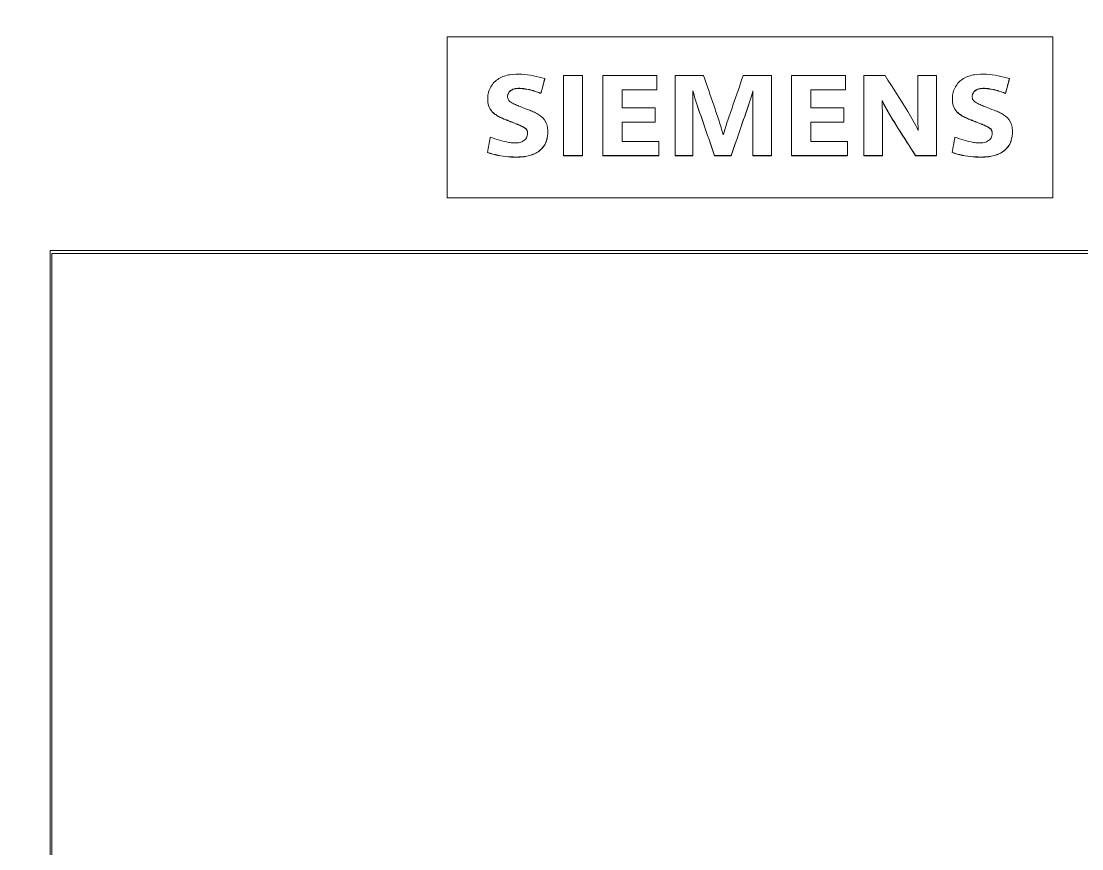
# Model space of a CAD drawing. Header units: millimetres. Extents: x 1359 to 3577, y 1333 to 3557.
# Drawn here: x 2561.29 to 2591.6, y 3293.38 to 3317.03 of the extents above; entities that cross this region are included whole.
import ezdxf

# ---------------------------------------------------------------- set-up
doc = ezdxf.new("R2010")
doc.units = ezdxf.units.MM
doc.set_wipeout_variables(frame=1)
doc.layers.add('! NO PLOT !', color=7, linetype='Continuous', true_color=0xff75dd, plot=False)
doc.layers.add('000-PI-Oprema', color=30, linetype='Continuous', lineweight=5)
doc.layers.add('002-PI-Kabelska kanalica', color=150, linetype='Continuous')

# ---------------------------------------------------------------- blocks, each defined once
blk = doc.blocks.new('montazna 2000x1000')
at = {"layer": '! NO PLOT !', "color": 0, "linetype": 'ByBlock', "lineweight": 0}
blk.add_line((50.3, 1848.1), (50.3, 1864.9), dxfattribs=at)
blk.add_arc((50.3, 1856.5), 8, 211.6682, 148.3318, dxfattribs=at)
blk = doc.blocks.new('6ES7515-2AN03-0AB0')
blk.add_wipeout([(49766.655, 38535.913), (49836.455, 38535.913), (49836.456, 38388.913), (49766.656, 38388.913)])
at = {"layer": '000-PI-Oprema', "color": 0, "linetype": 'ByBlock', "lineweight": 0}
for p, q in [((49783.555, 38522.413), (49783.555, 38517.813)), ((49800.855, 38522.413), (49783.555, 38522.413)), ((49783.555, 38522.413), (49783.555, 38517.813)), ((49800.855, 38522.413), (49783.555, 38522.413)), ((49800.855, 38522.413), (49800.855, 38517.813)), ((49800.855, 38522.413), (49800.855, 38517.813)), ((49786.341, 38521.216), (49786.341, 38521.221)), ((49786.341, 38521.216), (49786.341, 38521.221)), ((49787.42, 38521.305), (49786.871, 38521.305)), ((49786.871, 38521.305), (49786.871, 38519.02)), ((49787.42, 38521.305), (49786.871, 38521.305)), ((49786.871, 38521.305), (49786.871, 38519.02)), ((49787.42, 38519.02), (49787.42, 38521.305)), ((49787.42, 38519.02), (49787.42, 38521.305)), ((49787.998, 38521.305), (49787.998, 38519.02)), ((49789.543, 38521.305), (49787.998, 38521.305)), ((49787.998, 38521.305), (49787.998, 38519.02)), ((49789.543, 38521.305), (49787.998, 38521.305)), ((49789.543, 38520.902), (49789.543, 38521.305)), ((49789.543, 38520.902), (49789.543, 38521.305)), ((49790.064, 38521.305), (49790.064, 38519.02)), ((49790.879, 38521.305), (49790.064, 38521.305)), ((49790.064, 38521.305), (49790.064, 38519.02)), ((49790.879, 38521.305), (49790.064, 38521.305)), ((49792.817, 38521.305), (49792.011, 38521.305)), ((49792.817, 38521.305), (49792.011, 38521.305)), ((49792.817, 38519.02), (49792.817, 38521.305)), ((49792.817, 38519.02), (49792.817, 38521.305)), ((49794.939, 38521.305), (49793.395, 38521.305)), ((49793.395, 38521.305), (49793.395, 38519.02)), ((49794.939, 38521.305), (49793.395, 38521.305)), ((49793.395, 38521.305), (49793.395, 38519.02)), ((49794.939, 38520.902), (49794.939, 38521.305)), ((49794.939, 38520.902), (49794.939, 38521.305)), ((49795.461, 38521.305), (49795.461, 38519.02)), ((49796.067, 38521.305), (49795.461, 38521.305)), ((49795.461, 38521.305), (49795.461, 38519.02)), ((49796.067, 38521.305), (49795.461, 38521.305)), ((49797.533, 38521.305), (49797.004, 38521.305)), ((49797.533, 38521.305), (49797.004, 38521.305)), ((49797.533, 38519.02), (49797.533, 38521.305)), ((49797.533, 38519.02), (49797.533, 38521.305)), ((49799.62, 38521.216), (49799.62, 38521.221)), ((49799.62, 38521.216), (49799.62, 38521.221)), ((49785.361, 38520.872), (49785.361, 38520.878)), ((49785.361, 38520.872), (49785.361, 38520.878)), ((49785.977, 38520.879), (49785.977, 38520.884)), ((49785.977, 38520.879), (49785.977, 38520.884)), ((49786.23, 38520.797), (49786.23, 38520.802)), ((49786.23, 38520.797), (49786.23, 38520.802)), ((49788.548, 38520.382), (49788.548, 38520.902)), ((49788.548, 38520.902), (49789.543, 38520.902)), ((49788.548, 38520.382), (49788.548, 38520.902)), ((49788.548, 38520.902), (49789.543, 38520.902)), ((49788.548, 38520.897), (49789.543, 38520.897)), ((49788.548, 38520.897), (49789.543, 38520.897)), ((49789.543, 38520.897), (49789.543, 38520.902)), ((49789.543, 38520.897), (49789.543, 38520.902)), ((49790.572, 38519.02), (49790.572, 38520.87)), ((49790.572, 38519.02), (49790.572, 38520.87)), ((49792.288, 38520.87), (49792.288, 38519.02)), ((49792.288, 38520.87), (49792.288, 38519.02)), ((49793.945, 38520.382), (49793.945, 38520.902)), ((49793.945, 38520.902), (49794.939, 38520.902)), ((49793.945, 38520.382), (49793.945, 38520.902)), ((49793.945, 38520.902), (49794.939, 38520.902)), ((49793.945, 38520.897), (49794.939, 38520.897)), ((49793.945, 38520.897), (49794.939, 38520.897)), ((49794.939, 38520.897), (49794.939, 38520.902)), ((49794.939, 38520.897), (49794.939, 38520.902)), ((49798.64, 38520.872), (49798.64, 38520.878)), ((49798.64, 38520.872), (49798.64, 38520.878)), ((49799.256, 38520.879), (49799.256, 38520.884)), ((49799.256, 38520.879), (49799.256, 38520.884)), ((49799.509, 38520.797), (49799.509, 38520.802)), ((49799.509, 38520.797), (49799.509, 38520.802)), ((49784.709, 38520.634), (49784.709, 38520.628)), ((49784.709, 38520.634), (49784.709, 38520.628)), ((49797.988, 38520.634), (49797.988, 38520.628)), ((49797.988, 38520.634), (49797.988, 38520.628)), ((49789.493, 38520.382), (49788.548, 38520.382)), ((49789.493, 38520.382), (49788.548, 38520.382)), ((49789.493, 38519.978), (49789.493, 38520.382)), ((49789.493, 38519.978), (49789.493, 38520.382)), ((49794.89, 38520.382), (49793.945, 38520.382)), ((49794.89, 38520.382), (49793.945, 38520.382)), ((49794.89, 38519.978), (49794.89, 38520.382)), ((49794.89, 38519.978), (49794.89, 38520.382)), ((49785.048, 38520.119), (49785.048, 38520.125)), ((49785.048, 38520.119), (49785.048, 38520.125)), ((49788.548, 38519.424), (49788.548, 38519.978)), ((49788.548, 38519.978), (49789.493, 38519.978)), ((49788.548, 38519.424), (49788.548, 38519.978)), ((49788.548, 38519.978), (49789.493, 38519.978)), ((49788.548, 38519.973), (49789.493, 38519.973)), ((49788.548, 38519.973), (49789.493, 38519.973)), ((49789.493, 38519.973), (49789.493, 38519.978)), ((49789.493, 38519.973), (49789.493, 38519.978)), ((49793.945, 38519.424), (49793.945, 38519.978)), ((49793.945, 38519.978), (49794.89, 38519.978)), ((49793.945, 38519.424), (49793.945, 38519.978)), ((49793.945, 38519.978), (49794.89, 38519.978)), ((49793.945, 38519.973), (49794.89, 38519.973)), ((49793.945, 38519.973), (49794.89, 38519.973)), ((49794.89, 38519.973), (49794.89, 38519.978)), ((49794.89, 38519.973), (49794.89, 38519.978)), ((49795.99, 38520.042), (49795.99, 38520.047)), ((49795.99, 38520.042), (49795.99, 38520.047)), ((49798.327, 38520.119), (49798.327, 38520.125)), ((49798.327, 38520.119), (49798.327, 38520.125)), ((49786.426, 38519.69), (49786.426, 38519.695)), ((49786.426, 38519.69), (49786.426, 38519.695)), ((49799.705, 38519.69), (49799.705, 38519.695)), ((49799.705, 38519.69), (49799.705, 38519.695)), ((49789.595, 38519.424), (49788.548, 38519.424)), ((49789.595, 38519.424), (49788.548, 38519.424)), ((49789.595, 38519.02), (49789.595, 38519.424)), ((49789.595, 38519.02), (49789.595, 38519.424)), ((49794.992, 38519.424), (49793.945, 38519.424)), ((49794.992, 38519.424), (49793.945, 38519.424)), ((49794.992, 38519.02), (49794.992, 38519.424)), ((49794.992, 38519.02), (49794.992, 38519.424)), ((49784.705, 38519.104), (49784.705, 38519.109)), ((49784.705, 38519.104), (49784.705, 38519.109)), ((49786.871, 38519.015), (49786.871, 38519.02)), ((49786.871, 38519.02), (49787.42, 38519.02)), ((49786.871, 38519.015), (49786.871, 38519.02)), ((49786.871, 38519.02), (49787.42, 38519.02)), ((49786.871, 38519.015), (49787.42, 38519.015)), ((49786.871, 38519.015), (49787.42, 38519.015)), ((49787.42, 38519.015), (49787.42, 38519.02)), ((49787.42, 38519.015), (49787.42, 38519.02)), ((49787.998, 38519.015), (49787.998, 38519.02)), ((49787.998, 38519.02), (49789.595, 38519.02)), ((49787.998, 38519.015), (49787.998, 38519.02)), ((49787.998, 38519.02), (49789.595, 38519.02)), ((49787.998, 38519.015), (49789.595, 38519.015)), ((49787.998, 38519.015), (49789.595, 38519.015)), ((49789.595, 38519.015), (49789.595, 38519.02)), ((49789.595, 38519.015), (49789.595, 38519.02)), ((49790.064, 38519.015), (49790.064, 38519.02)), ((49790.064, 38519.02), (49790.572, 38519.02)), ((49790.064, 38519.015), (49790.064, 38519.02)), ((49790.064, 38519.02), (49790.572, 38519.02)), ((49790.064, 38519.015), (49790.572, 38519.015)), ((49790.064, 38519.015), (49790.572, 38519.015)), ((49790.572, 38519.015), (49790.572, 38519.02)), ((49790.572, 38519.015), (49790.572, 38519.02)), ((49791.193, 38519.02), (49791.665, 38519.02)), ((49791.193, 38519.015), (49791.193, 38519.02)), ((49791.193, 38519.02), (49791.665, 38519.02)), ((49791.193, 38519.015), (49791.193, 38519.02)), ((49791.193, 38519.015), (49791.665, 38519.015)), ((49791.193, 38519.015), (49791.665, 38519.015)), ((49791.665, 38519.015), (49791.665, 38519.02)), ((49791.665, 38519.015), (49791.665, 38519.02)), ((49792.288, 38519.015), (49792.288, 38519.02)), ((49792.288, 38519.02), (49792.817, 38519.02)), ((49792.288, 38519.015), (49792.288, 38519.02)), ((49792.288, 38519.02), (49792.817, 38519.02)), ((49792.288, 38519.015), (49792.817, 38519.015)), ((49792.288, 38519.015), (49792.817, 38519.015)), ((49792.817, 38519.015), (49792.817, 38519.02)), ((49792.817, 38519.015), (49792.817, 38519.02)), ((49793.395, 38519.015), (49793.395, 38519.02)), ((49793.395, 38519.02), (49794.992, 38519.02)), ((49793.395, 38519.015), (49793.395, 38519.02)), ((49793.395, 38519.02), (49794.992, 38519.02)), ((49793.395, 38519.015), (49794.992, 38519.015)), ((49793.395, 38519.015), (49794.992, 38519.015)), ((49794.992, 38519.015), (49794.992, 38519.02)), ((49794.992, 38519.015), (49794.992, 38519.02)), ((49795.461, 38519.015), (49795.461, 38519.02)), ((49795.461, 38519.02), (49795.99, 38519.02)), ((49795.461, 38519.015), (49795.461, 38519.02)), ((49795.461, 38519.02), (49795.99, 38519.02)), ((49795.461, 38519.015), (49795.99, 38519.015)), ((49795.461, 38519.015), (49795.99, 38519.015)), ((49795.99, 38519.015), (49795.99, 38519.02)), ((49795.99, 38519.015), (49795.99, 38519.02)), ((49796.937, 38519.015), (49796.937, 38519.02)), ((49796.937, 38519.02), (49797.533, 38519.02)), ((49796.937, 38519.015), (49796.937, 38519.02)), ((49796.937, 38519.02), (49797.533, 38519.02)), ((49796.937, 38519.015), (49797.533, 38519.015)), ((49796.937, 38519.015), (49797.533, 38519.015)), ((49797.533, 38519.015), (49797.533, 38519.02)), ((49797.533, 38519.015), (49797.533, 38519.02)), ((49797.984, 38519.104), (49797.984, 38519.109)), ((49797.984, 38519.104), (49797.984, 38519.109)), ((49800.855, 38517.813), (49783.555, 38517.813)), ((49800.855, 38517.813), (49783.555, 38517.813)), ((49772.205, 38464.632), (49772.205, 38516.308)), ((49812.205, 38516.308), (49772.205, 38516.308)), ((49772.205, 38464.632), (49772.205, 38516.308)), ((49812.205, 38516.308), (49772.205, 38516.308)), ((49772.256, 38464.696), (49772.256, 38516.22)), ((49812.156, 38516.22), (49772.256, 38516.22)), ((49772.256, 38464.696), (49772.256, 38516.22)), ((49812.156, 38516.22), (49772.256, 38516.22))]:
    blk.add_line(p, q, dxfattribs=at)
for points, knots in [([(49786.341, 38521.221), (49786.125, 38521.285), (49785.906, 38521.33), (49785.57, 38521.349), (49785.456, 38521.348), (49785.234, 38521.313), (49785.126, 38521.28), (49784.981, 38521.192), (49784.937, 38521.157), (49784.859, 38521.076), (49784.825, 38521.03), (49784.77, 38520.932), (49784.748, 38520.88), (49784.719, 38520.772), (49784.711, 38520.716), (49784.707, 38520.604), (49784.711, 38520.547), (49784.736, 38520.438), (49784.758, 38520.385), (49784.819, 38520.291), (49784.86, 38520.25), (49784.948, 38520.181), (49784.997, 38520.151), (49785.048, 38520.125)], [0, 0, 0, 0, 0.25, 0.25, 0.375, 0.375, 0.5, 0.5, 0.5625, 0.5625, 0.625, 0.625, 0.6875, 0.6875, 0.75, 0.75, 0.8125, 0.8125, 0.875, 0.875, 0.9375, 0.9375, 1, 1, 1, 1]), ([(49786.341, 38521.221), (49786.125, 38521.285), (49785.906, 38521.33), (49785.57, 38521.349), (49785.456, 38521.348), (49785.234, 38521.313), (49785.126, 38521.28), (49784.981, 38521.192), (49784.937, 38521.157), (49784.859, 38521.076), (49784.825, 38521.03), (49784.77, 38520.932), (49784.748, 38520.88), (49784.719, 38520.772), (49784.711, 38520.716), (49784.707, 38520.604), (49784.711, 38520.547), (49784.736, 38520.438), (49784.758, 38520.385), (49784.819, 38520.291), (49784.86, 38520.25), (49784.948, 38520.181), (49784.997, 38520.151), (49785.048, 38520.125)], [0, 0, 0, 0, 0.25, 0.25, 0.375, 0.375, 0.5, 0.5, 0.5625, 0.5625, 0.625, 0.625, 0.6875, 0.6875, 0.75, 0.75, 0.8125, 0.8125, 0.875, 0.875, 0.9375, 0.9375, 1, 1, 1, 1]), ([(49799.62, 38521.221), (49799.404, 38521.285), (49799.185, 38521.33), (49798.849, 38521.349), (49798.735, 38521.348), (49798.513, 38521.313), (49798.405, 38521.28), (49798.26, 38521.192), (49798.215, 38521.157), (49798.138, 38521.076), (49798.104, 38521.03), (49798.049, 38520.932), (49798.027, 38520.88), (49797.998, 38520.772), (49797.99, 38520.716), (49797.986, 38520.604), (49797.99, 38520.547), (49798.015, 38520.438), (49798.036, 38520.385), (49798.098, 38520.291), (49798.139, 38520.25), (49798.227, 38520.181), (49798.276, 38520.151), (49798.327, 38520.125)], [0, 0, 0, 0, 0.25, 0.25, 0.375, 0.375, 0.5, 0.5, 0.5625, 0.5625, 0.625, 0.625, 0.6875, 0.6875, 0.75, 0.75, 0.8125, 0.8125, 0.875, 0.875, 0.9375, 0.9375, 1, 1, 1, 1]), ([(49799.62, 38521.221), (49799.404, 38521.285), (49799.185, 38521.33), (49798.849, 38521.349), (49798.735, 38521.348), (49798.513, 38521.313), (49798.405, 38521.28), (49798.26, 38521.192), (49798.215, 38521.157), (49798.138, 38521.076), (49798.104, 38521.03), (49798.049, 38520.932), (49798.027, 38520.88), (49797.998, 38520.772), (49797.99, 38520.716), (49797.986, 38520.604), (49797.99, 38520.547), (49798.015, 38520.438), (49798.036, 38520.385), (49798.098, 38520.291), (49798.139, 38520.25), (49798.227, 38520.181), (49798.276, 38520.151), (49798.327, 38520.125)], [0, 0, 0, 0, 0.25, 0.25, 0.375, 0.375, 0.5, 0.5, 0.5625, 0.5625, 0.625, 0.625, 0.6875, 0.6875, 0.75, 0.75, 0.8125, 0.8125, 0.875, 0.875, 0.9375, 0.9375, 1, 1, 1, 1]), ([(49786.23, 38520.802), (49786.244, 38520.855), (49786.258, 38520.907), (49786.285, 38521.012), (49786.299, 38521.064), (49786.322, 38521.152), (49786.331, 38521.186), (49786.341, 38521.221)], [0, 0, 0, 0, 0.375, 0.375, 0.75, 0.75, 1, 1, 1, 1]), ([(49786.23, 38520.802), (49786.244, 38520.855), (49786.258, 38520.907), (49786.285, 38521.012), (49786.299, 38521.064), (49786.322, 38521.152), (49786.331, 38521.186), (49786.341, 38521.221)], [0, 0, 0, 0, 0.375, 0.375, 0.75, 0.75, 1, 1, 1, 1]), ([(49791.441, 38519.609), (49791.401, 38519.752), (49791.358, 38519.895), (49791.265, 38520.178), (49791.217, 38520.319), (49791.073, 38520.742), (49790.975, 38521.024), (49790.879, 38521.305)], [0, 0, 0, 0, 0.25, 0.25, 0.5, 0.5, 1, 1, 1, 1]), ([(49791.441, 38519.609), (49791.401, 38519.752), (49791.358, 38519.895), (49791.265, 38520.178), (49791.217, 38520.319), (49791.073, 38520.742), (49790.975, 38521.024), (49790.879, 38521.305)], [0, 0, 0, 0, 0.25, 0.25, 0.5, 0.5, 1, 1, 1, 1]), ([(49792.011, 38521.305), (49791.914, 38521.023), (49791.816, 38520.742), (49791.67, 38520.319), (49791.62, 38520.178), (49791.525, 38519.895), (49791.482, 38519.752), (49791.441, 38519.609)], [0, 0, 0, 0, 0.5, 0.5, 0.75, 0.75, 1, 1, 1, 1]), ([(49792.011, 38521.305), (49791.914, 38521.023), (49791.816, 38520.742), (49791.67, 38520.319), (49791.62, 38520.178), (49791.525, 38519.895), (49791.482, 38519.752), (49791.441, 38519.609)], [0, 0, 0, 0, 0.5, 0.5, 0.75, 0.75, 1, 1, 1, 1]), ([(49797.004, 38521.305), (49797.004, 38521.044), (49797.004, 38520.783), (49797.004, 38520.392), (49797.004, 38520.261), (49797.005, 38520), (49797.005, 38519.87), (49797.013, 38519.74)], [0, 0, 0, 0, 0.5, 0.5, 0.75, 0.75, 1, 1, 1, 1]), ([(49797.004, 38521.305), (49797.004, 38521.044), (49797.004, 38520.783), (49797.004, 38520.392), (49797.004, 38520.261), (49797.005, 38520), (49797.005, 38519.87), (49797.013, 38519.74)], [0, 0, 0, 0, 0.5, 0.5, 0.75, 0.75, 1, 1, 1, 1]), ([(49799.509, 38520.802), (49799.523, 38520.855), (49799.537, 38520.907), (49799.564, 38521.012), (49799.578, 38521.064), (49799.601, 38521.152), (49799.61, 38521.186), (49799.62, 38521.221)], [0, 0, 0, 0, 0.375, 0.375, 0.75, 0.75, 1, 1, 1, 1]), ([(49799.509, 38520.802), (49799.523, 38520.855), (49799.537, 38520.907), (49799.564, 38521.012), (49799.578, 38521.064), (49799.601, 38521.152), (49799.61, 38521.186), (49799.62, 38521.221)], [0, 0, 0, 0, 0.375, 0.375, 0.75, 0.75, 1, 1, 1, 1]), ([(49785.37, 38520.544), (49785.342, 38520.562), (49785.317, 38520.584), (49785.283, 38520.641), (49785.276, 38520.674), (49785.277, 38520.74), (49785.285, 38520.773), (49785.314, 38520.831), (49785.336, 38520.857), (49785.361, 38520.878)], [0, 0, 0, 0, 0.25, 0.25, 0.5, 0.5, 0.75, 0.75, 1, 1, 1, 1]), ([(49785.37, 38520.544), (49785.342, 38520.562), (49785.317, 38520.584), (49785.283, 38520.641), (49785.276, 38520.674), (49785.277, 38520.74), (49785.285, 38520.773), (49785.314, 38520.831), (49785.336, 38520.857), (49785.361, 38520.878)], [0, 0, 0, 0, 0.25, 0.25, 0.5, 0.5, 0.75, 0.75, 1, 1, 1, 1]), ([(49785.277, 38520.698), (49785.277, 38520.699), (49785.277, 38520.7), (49785.277, 38520.718), (49785.279, 38520.734), (49785.285, 38520.758), (49785.287, 38520.766), (49785.292, 38520.782), (49785.296, 38520.789), (49785.303, 38520.804), (49785.307, 38520.811), (49785.316, 38520.825), (49785.321, 38520.831), (49785.337, 38520.85), (49785.349, 38520.862), (49785.361, 38520.872)], [0, 0, 0, 0, 0.018435, 0.018435, 0.263826, 0.263826, 0.386522, 0.386522, 0.509218, 0.509218, 0.631913, 0.631913, 0.754609, 0.754609, 1, 1, 1, 1]), ([(49785.277, 38520.698), (49785.277, 38520.699), (49785.277, 38520.7), (49785.277, 38520.718), (49785.279, 38520.734), (49785.285, 38520.758), (49785.287, 38520.766), (49785.292, 38520.782), (49785.296, 38520.789), (49785.303, 38520.804), (49785.307, 38520.811), (49785.316, 38520.825), (49785.321, 38520.831), (49785.337, 38520.85), (49785.349, 38520.862), (49785.361, 38520.872)], [0, 0, 0, 0, 0.018435, 0.018435, 0.263826, 0.263826, 0.386522, 0.386522, 0.509218, 0.509218, 0.631913, 0.631913, 0.754609, 0.754609, 1, 1, 1, 1]), ([(49785.361, 38520.878), (49785.403, 38520.911), (49785.455, 38520.928), (49785.559, 38520.944), (49785.612, 38520.944), (49785.771, 38520.934), (49785.875, 38520.913), (49785.977, 38520.884)], [0, 0, 0, 0, 0.25, 0.25, 0.5, 0.5, 1, 1, 1, 1]), ([(49785.361, 38520.878), (49785.403, 38520.911), (49785.455, 38520.928), (49785.559, 38520.944), (49785.612, 38520.944), (49785.771, 38520.934), (49785.875, 38520.913), (49785.977, 38520.884)], [0, 0, 0, 0, 0.25, 0.25, 0.5, 0.5, 1, 1, 1, 1]), ([(49785.361, 38520.872), (49785.382, 38520.889), (49785.405, 38520.901), (49785.442, 38520.916), (49785.455, 38520.92), (49785.481, 38520.926), (49785.494, 38520.929), (49785.533, 38520.935), (49785.559, 38520.937), (49785.612, 38520.937), (49785.639, 38520.937), (49785.692, 38520.933), (49785.718, 38520.931), (49785.77, 38520.924), (49785.797, 38520.92), (49785.875, 38520.906), (49785.926, 38520.893), (49785.977, 38520.879)], [0, 0, 0, 0, 0.125, 0.125, 0.1875, 0.1875, 0.25, 0.25, 0.375, 0.375, 0.5, 0.5, 0.625, 0.625, 0.75, 0.75, 1, 1, 1, 1]), ([(49785.361, 38520.872), (49785.382, 38520.889), (49785.405, 38520.901), (49785.442, 38520.916), (49785.455, 38520.92), (49785.481, 38520.926), (49785.494, 38520.929), (49785.533, 38520.935), (49785.559, 38520.937), (49785.612, 38520.937), (49785.639, 38520.937), (49785.692, 38520.933), (49785.718, 38520.931), (49785.77, 38520.924), (49785.797, 38520.92), (49785.875, 38520.906), (49785.926, 38520.893), (49785.977, 38520.879)], [0, 0, 0, 0, 0.125, 0.125, 0.1875, 0.1875, 0.25, 0.25, 0.375, 0.375, 0.5, 0.5, 0.625, 0.625, 0.75, 0.75, 1, 1, 1, 1]), ([(49785.977, 38520.884), (49785.999, 38520.879), (49786.02, 38520.872), (49786.062, 38520.859), (49786.083, 38520.852), (49786.146, 38520.831), (49786.188, 38520.817), (49786.23, 38520.802)], [0, 0, 0, 0, 0.250174, 0.250174, 0.500205, 0.500205, 1, 1, 1, 1]), ([(49785.977, 38520.884), (49785.999, 38520.879), (49786.02, 38520.872), (49786.062, 38520.859), (49786.083, 38520.852), (49786.146, 38520.831), (49786.188, 38520.817), (49786.23, 38520.802)], [0, 0, 0, 0, 0.250174, 0.250174, 0.500205, 0.500205, 1, 1, 1, 1]), ([(49785.977, 38520.879), (49785.999, 38520.873), (49786.02, 38520.867), (49786.062, 38520.854), (49786.083, 38520.847), (49786.146, 38520.826), (49786.188, 38520.811), (49786.23, 38520.797)], [0, 0, 0, 0, 0.25, 0.25, 0.5, 0.5, 1, 1, 1, 1]), ([(49785.977, 38520.879), (49785.999, 38520.873), (49786.02, 38520.867), (49786.062, 38520.854), (49786.083, 38520.847), (49786.146, 38520.826), (49786.188, 38520.811), (49786.23, 38520.797)], [0, 0, 0, 0, 0.25, 0.25, 0.5, 0.5, 1, 1, 1, 1]), ([(49790.572, 38520.87), (49790.616, 38520.713), (49790.663, 38520.558), (49790.769, 38520.25), (49790.822, 38520.096), (49790.981, 38519.635), (49791.087, 38519.328), (49791.193, 38519.02)], [0, 0, 0, 0, 0.25, 0.25, 0.5, 0.5, 1, 1, 1, 1]), ([(49790.572, 38520.87), (49790.616, 38520.713), (49790.663, 38520.558), (49790.769, 38520.25), (49790.822, 38520.096), (49790.981, 38519.635), (49791.087, 38519.328), (49791.193, 38519.02)], [0, 0, 0, 0, 0.25, 0.25, 0.5, 0.5, 1, 1, 1, 1]), ([(49790.572, 38520.864), (49790.616, 38520.708), (49790.663, 38520.552), (49790.769, 38520.245), (49790.822, 38520.091), (49790.981, 38519.63), (49791.087, 38519.322), (49791.193, 38519.015)], [0, 0, 0, 0, 0.25, 0.25, 0.5, 0.5, 1, 1, 1, 1]), ([(49790.572, 38520.864), (49790.616, 38520.708), (49790.663, 38520.552), (49790.769, 38520.245), (49790.822, 38520.091), (49790.981, 38519.63), (49791.087, 38519.322), (49791.193, 38519.015)], [0, 0, 0, 0, 0.25, 0.25, 0.5, 0.5, 1, 1, 1, 1]), ([(49791.665, 38519.02), (49791.771, 38519.328), (49791.931, 38519.789), (49792.09, 38520.25), (49792.196, 38520.558), (49792.246, 38520.713), (49792.288, 38520.87)], [0, 0, 0, 0, 0.5, 0.75, 0.75, 1, 1, 1, 1]), ([(49791.665, 38519.02), (49791.771, 38519.328), (49791.931, 38519.789), (49792.09, 38520.25), (49792.196, 38520.558), (49792.246, 38520.713), (49792.288, 38520.87)], [0, 0, 0, 0, 0.5, 0.75, 0.75, 1, 1, 1, 1]), ([(49791.665, 38519.015), (49791.771, 38519.322), (49791.931, 38519.784), (49792.09, 38520.245), (49792.196, 38520.552), (49792.246, 38520.707), (49792.288, 38520.864)], [0, 0, 0, 0, 0.5, 0.75, 0.75, 1, 1, 1, 1]), ([(49791.665, 38519.015), (49791.771, 38519.322), (49791.931, 38519.784), (49792.09, 38520.245), (49792.196, 38520.552), (49792.246, 38520.707), (49792.288, 38520.864)], [0, 0, 0, 0, 0.5, 0.75, 0.75, 1, 1, 1, 1]), ([(49798.649, 38520.544), (49798.621, 38520.562), (49798.596, 38520.584), (49798.562, 38520.641), (49798.555, 38520.674), (49798.556, 38520.74), (49798.564, 38520.773), (49798.593, 38520.831), (49798.615, 38520.857), (49798.64, 38520.878)], [0, 0, 0, 0, 0.25, 0.25, 0.5, 0.5, 0.75, 0.75, 1, 1, 1, 1]), ([(49798.649, 38520.544), (49798.621, 38520.562), (49798.596, 38520.584), (49798.562, 38520.641), (49798.555, 38520.674), (49798.556, 38520.74), (49798.564, 38520.773), (49798.593, 38520.831), (49798.615, 38520.857), (49798.64, 38520.878)], [0, 0, 0, 0, 0.25, 0.25, 0.5, 0.5, 0.75, 0.75, 1, 1, 1, 1]), ([(49798.556, 38520.698), (49798.556, 38520.699), (49798.556, 38520.7), (49798.556, 38520.718), (49798.558, 38520.734), (49798.564, 38520.758), (49798.566, 38520.766), (49798.571, 38520.782), (49798.575, 38520.789), (49798.582, 38520.804), (49798.586, 38520.811), (49798.595, 38520.825), (49798.6, 38520.831), (49798.616, 38520.85), (49798.627, 38520.862), (49798.64, 38520.872)], [0, 0, 0, 0, 0.018435, 0.018435, 0.263826, 0.263826, 0.386522, 0.386522, 0.509218, 0.509218, 0.631913, 0.631913, 0.754609, 0.754609, 1, 1, 1, 1]), ([(49798.556, 38520.698), (49798.556, 38520.699), (49798.556, 38520.7), (49798.556, 38520.718), (49798.558, 38520.734), (49798.564, 38520.758), (49798.566, 38520.766), (49798.571, 38520.782), (49798.575, 38520.789), (49798.582, 38520.804), (49798.586, 38520.811), (49798.595, 38520.825), (49798.6, 38520.831), (49798.616, 38520.85), (49798.627, 38520.862), (49798.64, 38520.872)], [0, 0, 0, 0, 0.018435, 0.018435, 0.263826, 0.263826, 0.386522, 0.386522, 0.509218, 0.509218, 0.631913, 0.631913, 0.754609, 0.754609, 1, 1, 1, 1]), ([(49798.64, 38520.878), (49798.682, 38520.911), (49798.734, 38520.928), (49798.838, 38520.944), (49798.891, 38520.944), (49799.05, 38520.934), (49799.154, 38520.913), (49799.256, 38520.884)], [0, 0, 0, 0, 0.25, 0.25, 0.5, 0.5, 1, 1, 1, 1]), ([(49798.64, 38520.878), (49798.682, 38520.911), (49798.734, 38520.928), (49798.838, 38520.944), (49798.891, 38520.944), (49799.05, 38520.934), (49799.154, 38520.913), (49799.256, 38520.884)], [0, 0, 0, 0, 0.25, 0.25, 0.5, 0.5, 1, 1, 1, 1]), ([(49798.64, 38520.872), (49798.661, 38520.889), (49798.684, 38520.901), (49798.721, 38520.916), (49798.734, 38520.92), (49798.76, 38520.926), (49798.773, 38520.929), (49798.812, 38520.935), (49798.838, 38520.937), (49798.891, 38520.937), (49798.918, 38520.937), (49798.97, 38520.933), (49798.997, 38520.931), (49799.049, 38520.924), (49799.076, 38520.92), (49799.154, 38520.906), (49799.205, 38520.893), (49799.256, 38520.879)], [0, 0, 0, 0, 0.125, 0.125, 0.1875, 0.1875, 0.25, 0.25, 0.375, 0.375, 0.5, 0.5, 0.625, 0.625, 0.75, 0.75, 1, 1, 1, 1]), ([(49798.64, 38520.872), (49798.661, 38520.889), (49798.684, 38520.901), (49798.721, 38520.916), (49798.734, 38520.92), (49798.76, 38520.926), (49798.773, 38520.929), (49798.812, 38520.935), (49798.838, 38520.937), (49798.891, 38520.937), (49798.918, 38520.937), (49798.97, 38520.933), (49798.997, 38520.931), (49799.049, 38520.924), (49799.076, 38520.92), (49799.154, 38520.906), (49799.205, 38520.893), (49799.256, 38520.879)], [0, 0, 0, 0, 0.125, 0.125, 0.1875, 0.1875, 0.25, 0.25, 0.375, 0.375, 0.5, 0.5, 0.625, 0.625, 0.75, 0.75, 1, 1, 1, 1]), ([(49799.256, 38520.884), (49799.278, 38520.879), (49799.299, 38520.872), (49799.341, 38520.859), (49799.362, 38520.852), (49799.425, 38520.831), (49799.467, 38520.817), (49799.509, 38520.802)], [0, 0, 0, 0, 0.250174, 0.250174, 0.500205, 0.500205, 1, 1, 1, 1]), ([(49799.256, 38520.884), (49799.278, 38520.879), (49799.299, 38520.872), (49799.341, 38520.859), (49799.362, 38520.852), (49799.425, 38520.831), (49799.467, 38520.817), (49799.509, 38520.802)], [0, 0, 0, 0, 0.250174, 0.250174, 0.500205, 0.500205, 1, 1, 1, 1]), ([(49799.256, 38520.879), (49799.278, 38520.873), (49799.299, 38520.867), (49799.341, 38520.854), (49799.362, 38520.847), (49799.425, 38520.826), (49799.467, 38520.811), (49799.509, 38520.797)], [0, 0, 0, 0, 0.25, 0.25, 0.5, 0.5, 1, 1, 1, 1]), ([(49799.256, 38520.879), (49799.278, 38520.873), (49799.299, 38520.867), (49799.341, 38520.854), (49799.362, 38520.847), (49799.425, 38520.826), (49799.467, 38520.811), (49799.509, 38520.797)], [0, 0, 0, 0, 0.25, 0.25, 0.5, 0.5, 1, 1, 1, 1]), ([(49784.709, 38520.628), (49784.709, 38520.623), (49784.709, 38520.617), (49784.709, 38520.598), (49784.71, 38520.584), (49784.713, 38520.542), (49784.718, 38520.514), (49784.727, 38520.473), (49784.731, 38520.46), (49784.739, 38520.433), (49784.744, 38520.42), (49784.76, 38520.381), (49784.773, 38520.356), (49784.796, 38520.321), (49784.805, 38520.309), (49784.823, 38520.287), (49784.832, 38520.277), (49784.861, 38520.246), (49784.882, 38520.227), (49784.926, 38520.193), (49784.95, 38520.176), (49784.998, 38520.146), (49785.022, 38520.132), (49785.048, 38520.119)], [0, 0, 0, 0, 0.025151, 0.025151, 0.090141, 0.090141, 0.220121, 0.220121, 0.285111, 0.285111, 0.350101, 0.350101, 0.480081, 0.480081, 0.545071, 0.545071, 0.61006, 0.61006, 0.74004, 0.74004, 0.87002, 0.87002, 1, 1, 1, 1]), ([(49784.709, 38520.628), (49784.709, 38520.623), (49784.709, 38520.617), (49784.709, 38520.598), (49784.71, 38520.584), (49784.713, 38520.542), (49784.718, 38520.514), (49784.727, 38520.473), (49784.731, 38520.46), (49784.739, 38520.433), (49784.744, 38520.42), (49784.76, 38520.381), (49784.773, 38520.356), (49784.796, 38520.321), (49784.805, 38520.309), (49784.823, 38520.287), (49784.832, 38520.277), (49784.861, 38520.246), (49784.882, 38520.227), (49784.926, 38520.193), (49784.95, 38520.176), (49784.998, 38520.146), (49785.022, 38520.132), (49785.048, 38520.119)], [0, 0, 0, 0, 0.025151, 0.025151, 0.090141, 0.090141, 0.220121, 0.220121, 0.285111, 0.285111, 0.350101, 0.350101, 0.480081, 0.480081, 0.545071, 0.545071, 0.61006, 0.61006, 0.74004, 0.74004, 0.87002, 0.87002, 1, 1, 1, 1]), ([(49786.368, 38519.978), (49786.325, 38520.066), (49786.252, 38520.134), (49786.131, 38520.214), (49786.088, 38520.237), (49785.999, 38520.277), (49785.954, 38520.296), (49785.818, 38520.351), (49785.727, 38520.386), (49785.591, 38520.441), (49785.546, 38520.459), (49785.479, 38520.488), (49785.456, 38520.498), (49785.412, 38520.52), (49785.39, 38520.53), (49785.37, 38520.544)], [0, 0, 0, 0, 0.25, 0.25, 0.375, 0.375, 0.5, 0.5, 0.75, 0.75, 0.875, 0.875, 0.9375, 0.9375, 1, 1, 1, 1]), ([(49786.368, 38519.978), (49786.325, 38520.066), (49786.252, 38520.134), (49786.131, 38520.214), (49786.088, 38520.237), (49785.999, 38520.277), (49785.954, 38520.296), (49785.818, 38520.351), (49785.727, 38520.386), (49785.591, 38520.441), (49785.546, 38520.459), (49785.479, 38520.488), (49785.456, 38520.498), (49785.412, 38520.52), (49785.39, 38520.53), (49785.37, 38520.544)], [0, 0, 0, 0, 0.25, 0.25, 0.375, 0.375, 0.5, 0.5, 0.75, 0.75, 0.875, 0.875, 0.9375, 0.9375, 1, 1, 1, 1]), ([(49795.981, 38520.591), (49796.05, 38520.454), (49796.123, 38520.319), (49796.279, 38520.055), (49796.361, 38519.926), (49796.608, 38519.538), (49796.773, 38519.279), (49796.937, 38519.02)], [0, 0, 0, 0, 0.25, 0.25, 0.5, 0.5, 1, 1, 1, 1]), ([(49795.99, 38519.02), (49795.99, 38519.282), (49795.99, 38519.544), (49795.99, 38520.068), (49795.992, 38520.33), (49795.981, 38520.591)], [0, 0, 0, 0, 0.5, 0.5, 1, 1, 1, 1]), ([(49795.981, 38520.591), (49796.05, 38520.454), (49796.123, 38520.319), (49796.279, 38520.055), (49796.361, 38519.926), (49796.608, 38519.538), (49796.773, 38519.279), (49796.937, 38519.02)], [0, 0, 0, 0, 0.25, 0.25, 0.5, 0.5, 1, 1, 1, 1]), ([(49795.99, 38519.02), (49795.99, 38519.282), (49795.99, 38519.544), (49795.99, 38520.068), (49795.992, 38520.33), (49795.981, 38520.591)], [0, 0, 0, 0, 0.5, 0.5, 1, 1, 1, 1]), ([(49795.981, 38520.586), (49796.05, 38520.449), (49796.123, 38520.314), (49796.279, 38520.05), (49796.362, 38519.921), (49796.608, 38519.532), (49796.773, 38519.274), (49796.937, 38519.015)], [0, 0, 0, 0, 0.25, 0.25, 0.5, 0.5, 1, 1, 1, 1]), ([(49795.981, 38520.586), (49796.05, 38520.449), (49796.123, 38520.314), (49796.279, 38520.05), (49796.362, 38519.921), (49796.608, 38519.532), (49796.773, 38519.274), (49796.937, 38519.015)], [0, 0, 0, 0, 0.25, 0.25, 0.5, 0.5, 1, 1, 1, 1]), ([(49797.988, 38520.628), (49797.988, 38520.623), (49797.988, 38520.617), (49797.988, 38520.598), (49797.989, 38520.584), (49797.992, 38520.542), (49797.996, 38520.514), (49798.006, 38520.473), (49798.01, 38520.46), (49798.018, 38520.433), (49798.023, 38520.42), (49798.039, 38520.381), (49798.052, 38520.356), (49798.075, 38520.321), (49798.084, 38520.309), (49798.102, 38520.287), (49798.111, 38520.277), (49798.14, 38520.246), (49798.161, 38520.227), (49798.205, 38520.193), (49798.229, 38520.176), (49798.277, 38520.146), (49798.301, 38520.132), (49798.327, 38520.119)], [0, 0, 0, 0, 0.025151, 0.025151, 0.090141, 0.090141, 0.220121, 0.220121, 0.285111, 0.285111, 0.350101, 0.350101, 0.480081, 0.480081, 0.545071, 0.545071, 0.61006, 0.61006, 0.74004, 0.74004, 0.87002, 0.87002, 1, 1, 1, 1]), ([(49797.988, 38520.628), (49797.988, 38520.623), (49797.988, 38520.617), (49797.988, 38520.598), (49797.989, 38520.584), (49797.992, 38520.542), (49797.996, 38520.514), (49798.006, 38520.473), (49798.01, 38520.46), (49798.018, 38520.433), (49798.023, 38520.42), (49798.039, 38520.381), (49798.052, 38520.356), (49798.075, 38520.321), (49798.084, 38520.309), (49798.102, 38520.287), (49798.111, 38520.277), (49798.14, 38520.246), (49798.161, 38520.227), (49798.205, 38520.193), (49798.229, 38520.176), (49798.277, 38520.146), (49798.301, 38520.132), (49798.327, 38520.119)], [0, 0, 0, 0, 0.025151, 0.025151, 0.090141, 0.090141, 0.220121, 0.220121, 0.285111, 0.285111, 0.350101, 0.350101, 0.480081, 0.480081, 0.545071, 0.545071, 0.61006, 0.61006, 0.74004, 0.74004, 0.87002, 0.87002, 1, 1, 1, 1]), ([(49799.647, 38519.978), (49799.604, 38520.066), (49799.531, 38520.134), (49799.41, 38520.214), (49799.367, 38520.237), (49799.278, 38520.277), (49799.233, 38520.296), (49799.097, 38520.351), (49799.006, 38520.386), (49798.87, 38520.441), (49798.825, 38520.459), (49798.758, 38520.488), (49798.735, 38520.498), (49798.691, 38520.52), (49798.669, 38520.53), (49798.649, 38520.544)], [0, 0, 0, 0, 0.25, 0.25, 0.375, 0.375, 0.5, 0.5, 0.75, 0.75, 0.875, 0.875, 0.9375, 0.9375, 1, 1, 1, 1]), ([(49799.647, 38519.978), (49799.604, 38520.066), (49799.531, 38520.134), (49799.41, 38520.214), (49799.367, 38520.237), (49799.278, 38520.277), (49799.233, 38520.296), (49799.097, 38520.351), (49799.006, 38520.386), (49798.87, 38520.441), (49798.825, 38520.459), (49798.758, 38520.488), (49798.735, 38520.498), (49798.691, 38520.52), (49798.669, 38520.53), (49798.649, 38520.544)], [0, 0, 0, 0, 0.25, 0.25, 0.375, 0.375, 0.5, 0.5, 0.75, 0.75, 0.875, 0.875, 0.9375, 0.9375, 1, 1, 1, 1]), ([(49784.705, 38519.109), (49784.899, 38519.044), (49785.097, 38519.005), (49785.399, 38518.981), (49785.501, 38518.977), (49785.704, 38518.986), (49785.806, 38518.998), (49785.953, 38519.037), (49786.001, 38519.054), (49786.093, 38519.096), (49786.137, 38519.122), (49786.259, 38519.214), (49786.325, 38519.295), (49786.387, 38519.433), (49786.402, 38519.483), (49786.421, 38519.582), (49786.426, 38519.632), (49786.427, 38519.734), (49786.424, 38519.784), (49786.406, 38519.883), (49786.391, 38519.932), (49786.368, 38519.978)], [0, 0, 0, 0, 0.25, 0.25, 0.375, 0.375, 0.5, 0.5, 0.5625, 0.5625, 0.625, 0.625, 0.75, 0.75, 0.8125, 0.8125, 0.875, 0.875, 0.9375, 0.9375, 1, 1, 1, 1]), ([(49784.705, 38519.109), (49784.899, 38519.044), (49785.097, 38519.005), (49785.399, 38518.981), (49785.501, 38518.977), (49785.704, 38518.986), (49785.806, 38518.998), (49785.953, 38519.037), (49786.001, 38519.054), (49786.093, 38519.096), (49786.137, 38519.122), (49786.259, 38519.214), (49786.325, 38519.295), (49786.387, 38519.433), (49786.402, 38519.483), (49786.421, 38519.582), (49786.426, 38519.632), (49786.427, 38519.734), (49786.424, 38519.784), (49786.406, 38519.883), (49786.391, 38519.932), (49786.368, 38519.978)], [0, 0, 0, 0, 0.25, 0.25, 0.375, 0.375, 0.5, 0.5, 0.5625, 0.5625, 0.625, 0.625, 0.75, 0.75, 0.8125, 0.8125, 0.875, 0.875, 0.9375, 0.9375, 1, 1, 1, 1]), ([(49785.048, 38520.125), (49785.089, 38520.104), (49785.132, 38520.086), (49785.217, 38520.051), (49785.26, 38520.033), (49785.389, 38519.983), (49785.476, 38519.95), (49785.604, 38519.896), (49785.647, 38519.878), (49785.709, 38519.848), (49785.73, 38519.837), (49785.77, 38519.814), (49785.789, 38519.8), (49785.82, 38519.766), (49785.832, 38519.745), (49785.847, 38519.702), (49785.85, 38519.679), (49785.85, 38519.61), (49785.839, 38519.563), (49785.791, 38519.484), (49785.757, 38519.451), (49785.675, 38519.407), (49785.63, 38519.395), (49785.539, 38519.383), (49785.493, 38519.382), (49785.402, 38519.386), (49785.356, 38519.391), (49785.128, 38519.425), (49784.955, 38519.481), (49784.784, 38519.548)], [0, 0, 0, 0, 0.0625, 0.0625, 0.125, 0.125, 0.25, 0.25, 0.3125, 0.3125, 0.34375, 0.34375, 0.375, 0.375, 0.40625, 0.40625, 0.4375, 0.4375, 0.5, 0.5, 0.5625, 0.5625, 0.625, 0.625, 0.6875, 0.6875, 0.75, 0.75, 1, 1, 1, 1]), ([(49785.048, 38520.125), (49785.089, 38520.104), (49785.132, 38520.086), (49785.217, 38520.051), (49785.26, 38520.033), (49785.389, 38519.983), (49785.476, 38519.95), (49785.604, 38519.896), (49785.647, 38519.878), (49785.709, 38519.848), (49785.73, 38519.837), (49785.77, 38519.814), (49785.789, 38519.8), (49785.82, 38519.766), (49785.832, 38519.745), (49785.847, 38519.702), (49785.85, 38519.679), (49785.85, 38519.61), (49785.839, 38519.563), (49785.791, 38519.484), (49785.757, 38519.451), (49785.675, 38519.407), (49785.63, 38519.395), (49785.539, 38519.383), (49785.493, 38519.382), (49785.402, 38519.386), (49785.356, 38519.391), (49785.128, 38519.425), (49784.955, 38519.481), (49784.784, 38519.548)], [0, 0, 0, 0, 0.0625, 0.0625, 0.125, 0.125, 0.25, 0.25, 0.3125, 0.3125, 0.34375, 0.34375, 0.375, 0.375, 0.40625, 0.40625, 0.4375, 0.4375, 0.5, 0.5, 0.5625, 0.5625, 0.625, 0.625, 0.6875, 0.6875, 0.75, 0.75, 1, 1, 1, 1]), ([(49785.048, 38520.119), (49785.089, 38520.099), (49785.131, 38520.081), (49785.215, 38520.046), (49785.258, 38520.029), (49785.385, 38519.979), (49785.471, 38519.946), (49785.598, 38519.894), (49785.64, 38519.876), (49785.701, 38519.846), (49785.722, 38519.836), (49785.752, 38519.819), (49785.761, 38519.813), (49785.78, 38519.8), (49785.79, 38519.792), (49785.806, 38519.776), (49785.813, 38519.767), (49785.823, 38519.752), (49785.826, 38519.747), (49785.832, 38519.737), (49785.834, 38519.732), (49785.838, 38519.721), (49785.84, 38519.715), (49785.844, 38519.704), (49785.845, 38519.699), (49785.848, 38519.681), (49785.849, 38519.67), (49785.85, 38519.656), (49785.85, 38519.653), (49785.85, 38519.65)], [0, 0, 0, 0, 0.141668, 0.141668, 0.283336, 0.283336, 0.566673, 0.566673, 0.708341, 0.708341, 0.779175, 0.779175, 0.814592, 0.814592, 0.850009, 0.850009, 0.885426, 0.885426, 0.903134, 0.903134, 0.920843, 0.920843, 0.938551, 0.938551, 0.95626, 0.95626, 0.991677, 0.991677, 1, 1, 1, 1]), ([(49785.048, 38520.119), (49785.089, 38520.099), (49785.131, 38520.081), (49785.215, 38520.046), (49785.258, 38520.029), (49785.385, 38519.979), (49785.471, 38519.946), (49785.598, 38519.894), (49785.64, 38519.876), (49785.701, 38519.846), (49785.722, 38519.836), (49785.752, 38519.819), (49785.761, 38519.813), (49785.78, 38519.8), (49785.79, 38519.792), (49785.806, 38519.776), (49785.813, 38519.767), (49785.823, 38519.752), (49785.826, 38519.747), (49785.832, 38519.737), (49785.834, 38519.732), (49785.838, 38519.721), (49785.84, 38519.715), (49785.844, 38519.704), (49785.845, 38519.699), (49785.848, 38519.681), (49785.849, 38519.67), (49785.85, 38519.656), (49785.85, 38519.653), (49785.85, 38519.65)], [0, 0, 0, 0, 0.141668, 0.141668, 0.283336, 0.283336, 0.566673, 0.566673, 0.708341, 0.708341, 0.779175, 0.779175, 0.814592, 0.814592, 0.850009, 0.850009, 0.885426, 0.885426, 0.903134, 0.903134, 0.920843, 0.920843, 0.938551, 0.938551, 0.95626, 0.95626, 0.991677, 0.991677, 1, 1, 1, 1]), ([(49797.984, 38519.109), (49798.178, 38519.044), (49798.376, 38519.005), (49798.678, 38518.981), (49798.78, 38518.977), (49798.983, 38518.986), (49799.085, 38518.998), (49799.232, 38519.037), (49799.28, 38519.054), (49799.372, 38519.096), (49799.416, 38519.122), (49799.538, 38519.214), (49799.604, 38519.295), (49799.666, 38519.433), (49799.681, 38519.483), (49799.7, 38519.582), (49799.705, 38519.632), (49799.706, 38519.734), (49799.703, 38519.784), (49799.685, 38519.883), (49799.67, 38519.932), (49799.647, 38519.978)], [0, 0, 0, 0, 0.25, 0.25, 0.375, 0.375, 0.5, 0.5, 0.5625, 0.5625, 0.625, 0.625, 0.75, 0.75, 0.8125, 0.8125, 0.875, 0.875, 0.9375, 0.9375, 1, 1, 1, 1]), ([(49797.984, 38519.109), (49798.178, 38519.044), (49798.376, 38519.005), (49798.678, 38518.981), (49798.78, 38518.977), (49798.983, 38518.986), (49799.085, 38518.998), (49799.232, 38519.037), (49799.28, 38519.054), (49799.372, 38519.096), (49799.416, 38519.122), (49799.538, 38519.214), (49799.604, 38519.295), (49799.666, 38519.433), (49799.681, 38519.483), (49799.7, 38519.582), (49799.705, 38519.632), (49799.706, 38519.734), (49799.703, 38519.784), (49799.685, 38519.883), (49799.67, 38519.932), (49799.647, 38519.978)], [0, 0, 0, 0, 0.25, 0.25, 0.375, 0.375, 0.5, 0.5, 0.5625, 0.5625, 0.625, 0.625, 0.75, 0.75, 0.8125, 0.8125, 0.875, 0.875, 0.9375, 0.9375, 1, 1, 1, 1]), ([(49798.327, 38520.125), (49798.368, 38520.104), (49798.411, 38520.086), (49798.496, 38520.051), (49798.539, 38520.033), (49798.668, 38519.983), (49798.755, 38519.95), (49798.883, 38519.896), (49798.926, 38519.878), (49798.988, 38519.848), (49799.009, 38519.837), (49799.049, 38519.814), (49799.068, 38519.8), (49799.099, 38519.766), (49799.111, 38519.745), (49799.126, 38519.702), (49799.129, 38519.679), (49799.129, 38519.61), (49799.118, 38519.563), (49799.07, 38519.484), (49799.036, 38519.451), (49798.954, 38519.407), (49798.909, 38519.395), (49798.817, 38519.383), (49798.772, 38519.382), (49798.681, 38519.386), (49798.635, 38519.391), (49798.407, 38519.425), (49798.234, 38519.481), (49798.063, 38519.548)], [0, 0, 0, 0, 0.0625, 0.0625, 0.125, 0.125, 0.25, 0.25, 0.3125, 0.3125, 0.34375, 0.34375, 0.375, 0.375, 0.40625, 0.40625, 0.4375, 0.4375, 0.5, 0.5, 0.5625, 0.5625, 0.625, 0.625, 0.6875, 0.6875, 0.75, 0.75, 1, 1, 1, 1]), ([(49798.327, 38520.125), (49798.368, 38520.104), (49798.411, 38520.086), (49798.496, 38520.051), (49798.539, 38520.033), (49798.668, 38519.983), (49798.755, 38519.95), (49798.883, 38519.896), (49798.926, 38519.878), (49798.988, 38519.848), (49799.009, 38519.837), (49799.049, 38519.814), (49799.068, 38519.8), (49799.099, 38519.766), (49799.111, 38519.745), (49799.126, 38519.702), (49799.129, 38519.679), (49799.129, 38519.61), (49799.118, 38519.563), (49799.07, 38519.484), (49799.036, 38519.451), (49798.954, 38519.407), (49798.909, 38519.395), (49798.817, 38519.383), (49798.772, 38519.382), (49798.681, 38519.386), (49798.635, 38519.391), (49798.407, 38519.425), (49798.234, 38519.481), (49798.063, 38519.548)], [0, 0, 0, 0, 0.0625, 0.0625, 0.125, 0.125, 0.25, 0.25, 0.3125, 0.3125, 0.34375, 0.34375, 0.375, 0.375, 0.40625, 0.40625, 0.4375, 0.4375, 0.5, 0.5, 0.5625, 0.5625, 0.625, 0.625, 0.6875, 0.6875, 0.75, 0.75, 1, 1, 1, 1]), ([(49798.327, 38520.119), (49798.367, 38520.099), (49798.41, 38520.081), (49798.494, 38520.046), (49798.537, 38520.029), (49798.664, 38519.979), (49798.75, 38519.946), (49798.877, 38519.894), (49798.919, 38519.876), (49798.98, 38519.846), (49799.001, 38519.836), (49799.031, 38519.819), (49799.04, 38519.813), (49799.059, 38519.8), (49799.068, 38519.792), (49799.085, 38519.776), (49799.092, 38519.767), (49799.102, 38519.752), (49799.105, 38519.747), (49799.111, 38519.737), (49799.113, 38519.732), (49799.117, 38519.721), (49799.119, 38519.715), (49799.123, 38519.704), (49799.124, 38519.699), (49799.127, 38519.681), (49799.128, 38519.67), (49799.129, 38519.656), (49799.129, 38519.653), (49799.129, 38519.65)], [0, 0, 0, 0, 0.141668, 0.141668, 0.283336, 0.283336, 0.566673, 0.566673, 0.708341, 0.708341, 0.779175, 0.779175, 0.814592, 0.814592, 0.850009, 0.850009, 0.885426, 0.885426, 0.903134, 0.903134, 0.920843, 0.920843, 0.938551, 0.938551, 0.95626, 0.95626, 0.991677, 0.991677, 1, 1, 1, 1]), ([(49798.327, 38520.119), (49798.367, 38520.099), (49798.41, 38520.081), (49798.494, 38520.046), (49798.537, 38520.029), (49798.664, 38519.979), (49798.75, 38519.946), (49798.877, 38519.894), (49798.919, 38519.876), (49798.98, 38519.846), (49799.001, 38519.836), (49799.031, 38519.819), (49799.04, 38519.813), (49799.059, 38519.8), (49799.068, 38519.792), (49799.085, 38519.776), (49799.092, 38519.767), (49799.102, 38519.752), (49799.105, 38519.747), (49799.111, 38519.737), (49799.113, 38519.732), (49799.117, 38519.721), (49799.119, 38519.715), (49799.123, 38519.704), (49799.124, 38519.699), (49799.127, 38519.681), (49799.128, 38519.67), (49799.129, 38519.656), (49799.129, 38519.653), (49799.129, 38519.65)], [0, 0, 0, 0, 0.141668, 0.141668, 0.283336, 0.283336, 0.566673, 0.566673, 0.708341, 0.708341, 0.779175, 0.779175, 0.814592, 0.814592, 0.850009, 0.850009, 0.885426, 0.885426, 0.903134, 0.903134, 0.920843, 0.920843, 0.938551, 0.938551, 0.95626, 0.95626, 0.991677, 0.991677, 1, 1, 1, 1]), ([(49784.705, 38519.104), (49784.899, 38519.039), (49785.097, 38519), (49785.348, 38518.979), (49785.399, 38518.976), (49785.501, 38518.974), (49785.552, 38518.974), (49785.653, 38518.978), (49785.704, 38518.982), (49785.78, 38518.992), (49785.805, 38518.997), (49785.855, 38519.006), (49785.88, 38519.012), (49785.953, 38519.032), (49786.001, 38519.049), (49786.07, 38519.08), (49786.092, 38519.092), (49786.125, 38519.111), (49786.136, 38519.118), (49786.157, 38519.132), (49786.168, 38519.14), (49786.198, 38519.162), (49786.218, 38519.179), (49786.245, 38519.205), (49786.254, 38519.214), (49786.271, 38519.233), (49786.279, 38519.243), (49786.32, 38519.293), (49786.346, 38519.335), (49786.372, 38519.393), (49786.377, 38519.405), (49786.386, 38519.429), (49786.39, 38519.441), (49786.401, 38519.477), (49786.407, 38519.502), (49786.421, 38519.576), (49786.426, 38519.627), (49786.426, 38519.682), (49786.426, 38519.686), (49786.426, 38519.69)], [0, 0, 0, 0, 0.284061, 0.284061, 0.355076, 0.355076, 0.426091, 0.426091, 0.497106, 0.497106, 0.532614, 0.532614, 0.568121, 0.568121, 0.639136, 0.639136, 0.674644, 0.674644, 0.692398, 0.692398, 0.710152, 0.710152, 0.745659, 0.745659, 0.763413, 0.763413, 0.781167, 0.781167, 0.852182, 0.852182, 0.869936, 0.869936, 0.88769, 0.88769, 0.923197, 0.923197, 0.994212, 0.994212, 1, 1, 1, 1]), ([(49784.705, 38519.104), (49784.899, 38519.039), (49785.097, 38519), (49785.348, 38518.979), (49785.399, 38518.976), (49785.501, 38518.974), (49785.552, 38518.974), (49785.653, 38518.978), (49785.704, 38518.982), (49785.78, 38518.992), (49785.805, 38518.997), (49785.855, 38519.006), (49785.88, 38519.012), (49785.953, 38519.032), (49786.001, 38519.049), (49786.07, 38519.08), (49786.092, 38519.092), (49786.125, 38519.111), (49786.136, 38519.118), (49786.157, 38519.132), (49786.168, 38519.14), (49786.198, 38519.162), (49786.218, 38519.179), (49786.245, 38519.205), (49786.254, 38519.214), (49786.271, 38519.233), (49786.279, 38519.243), (49786.32, 38519.293), (49786.346, 38519.335), (49786.372, 38519.393), (49786.377, 38519.405), (49786.386, 38519.429), (49786.39, 38519.441), (49786.401, 38519.477), (49786.407, 38519.502), (49786.421, 38519.576), (49786.426, 38519.627), (49786.426, 38519.682), (49786.426, 38519.686), (49786.426, 38519.69)], [0, 0, 0, 0, 0.284061, 0.284061, 0.355076, 0.355076, 0.426091, 0.426091, 0.497106, 0.497106, 0.532614, 0.532614, 0.568121, 0.568121, 0.639136, 0.639136, 0.674644, 0.674644, 0.692398, 0.692398, 0.710152, 0.710152, 0.745659, 0.745659, 0.763413, 0.763413, 0.781167, 0.781167, 0.852182, 0.852182, 0.869936, 0.869936, 0.88769, 0.88769, 0.923197, 0.923197, 0.994212, 0.994212, 1, 1, 1, 1]), ([(49784.784, 38519.548), (49784.778, 38519.511), (49784.771, 38519.475), (49784.758, 38519.402), (49784.751, 38519.365), (49784.732, 38519.255), (49784.719, 38519.182), (49784.705, 38519.109)], [0, 0, 0, 0, 0.25, 0.25, 0.5, 0.5, 1, 1, 1, 1]), ([(49784.784, 38519.548), (49784.778, 38519.511), (49784.771, 38519.475), (49784.758, 38519.402), (49784.751, 38519.365), (49784.732, 38519.255), (49784.719, 38519.182), (49784.705, 38519.109)], [0, 0, 0, 0, 0.25, 0.25, 0.5, 0.5, 1, 1, 1, 1]), ([(49797.984, 38519.104), (49798.178, 38519.039), (49798.376, 38519), (49798.627, 38518.979), (49798.678, 38518.976), (49798.78, 38518.974), (49798.831, 38518.974), (49798.932, 38518.978), (49798.983, 38518.982), (49799.059, 38518.992), (49799.084, 38518.997), (49799.134, 38519.006), (49799.159, 38519.012), (49799.232, 38519.032), (49799.28, 38519.049), (49799.349, 38519.08), (49799.371, 38519.092), (49799.404, 38519.111), (49799.415, 38519.118), (49799.436, 38519.132), (49799.447, 38519.14), (49799.477, 38519.162), (49799.497, 38519.179), (49799.524, 38519.205), (49799.533, 38519.214), (49799.55, 38519.233), (49799.558, 38519.243), (49799.599, 38519.293), (49799.625, 38519.335), (49799.651, 38519.393), (49799.656, 38519.405), (49799.665, 38519.429), (49799.669, 38519.441), (49799.68, 38519.477), (49799.686, 38519.502), (49799.7, 38519.576), (49799.705, 38519.627), (49799.705, 38519.682), (49799.705, 38519.686), (49799.705, 38519.69)], [0, 0, 0, 0, 0.284061, 0.284061, 0.355076, 0.355076, 0.426091, 0.426091, 0.497106, 0.497106, 0.532614, 0.532614, 0.568121, 0.568121, 0.639136, 0.639136, 0.674644, 0.674644, 0.692398, 0.692398, 0.710152, 0.710152, 0.745659, 0.745659, 0.763413, 0.763413, 0.781167, 0.781167, 0.852182, 0.852182, 0.869936, 0.869936, 0.88769, 0.88769, 0.923197, 0.923197, 0.994212, 0.994212, 1, 1, 1, 1]), ([(49797.984, 38519.104), (49798.178, 38519.039), (49798.376, 38519), (49798.627, 38518.979), (49798.678, 38518.976), (49798.78, 38518.974), (49798.831, 38518.974), (49798.932, 38518.978), (49798.983, 38518.982), (49799.059, 38518.992), (49799.084, 38518.997), (49799.134, 38519.006), (49799.159, 38519.012), (49799.232, 38519.032), (49799.28, 38519.049), (49799.349, 38519.08), (49799.371, 38519.092), (49799.404, 38519.111), (49799.415, 38519.118), (49799.436, 38519.132), (49799.447, 38519.14), (49799.477, 38519.162), (49799.497, 38519.179), (49799.524, 38519.205), (49799.533, 38519.214), (49799.55, 38519.233), (49799.558, 38519.243), (49799.599, 38519.293), (49799.625, 38519.335), (49799.651, 38519.393), (49799.656, 38519.405), (49799.665, 38519.429), (49799.669, 38519.441), (49799.68, 38519.477), (49799.686, 38519.502), (49799.7, 38519.576), (49799.705, 38519.627), (49799.705, 38519.682), (49799.705, 38519.686), (49799.705, 38519.69)], [0, 0, 0, 0, 0.284061, 0.284061, 0.355076, 0.355076, 0.426091, 0.426091, 0.497106, 0.497106, 0.532614, 0.532614, 0.568121, 0.568121, 0.639136, 0.639136, 0.674644, 0.674644, 0.692398, 0.692398, 0.710152, 0.710152, 0.745659, 0.745659, 0.763413, 0.763413, 0.781167, 0.781167, 0.852182, 0.852182, 0.869936, 0.869936, 0.88769, 0.88769, 0.923197, 0.923197, 0.994212, 0.994212, 1, 1, 1, 1]), ([(49798.063, 38519.548), (49798.057, 38519.511), (49798.05, 38519.475), (49798.037, 38519.402), (49798.03, 38519.365), (49798.011, 38519.255), (49797.998, 38519.182), (49797.984, 38519.109)], [0, 0, 0, 0, 0.25, 0.25, 0.5, 0.5, 1, 1, 1, 1]), ([(49798.063, 38519.548), (49798.057, 38519.511), (49798.05, 38519.475), (49798.037, 38519.402), (49798.03, 38519.365), (49798.011, 38519.255), (49797.998, 38519.182), (49797.984, 38519.109)], [0, 0, 0, 0, 0.25, 0.25, 0.5, 0.5, 1, 1, 1, 1])]:
    blk.add_open_spline(points, degree=3, knots=knots, dxfattribs=at)
for points, weights in [([(49786.23, 38520.797), (49786.285, 38521.006), (49786.341, 38521.216)], [0.500000005914, 0.499999994086, 0.500000005914]), ([(49786.23, 38520.797), (49786.285, 38521.006), (49786.341, 38521.216)], [0.500000005914, 0.499999994086, 0.500000005914]), ([(49799.509, 38520.797), (49799.564, 38521.006), (49799.62, 38521.216)], [0.500000005452, 0.499999994548, 0.500000005452]), ([(49799.509, 38520.797), (49799.564, 38521.006), (49799.62, 38521.216)], [0.500000005452, 0.499999994548, 0.500000005452])]:
    blk.add_rational_spline(points, weights, degree=2, dxfattribs=at)
for points in [[(49796.717, 38520.277), (49796.501, 38520.62), (49796.284, 38520.963), (49796.067, 38521.305)], [(49796.717, 38520.277), (49796.501, 38520.62), (49796.284, 38520.963), (49796.067, 38521.305)], [(49797.013, 38519.74), (49796.923, 38519.923), (49796.824, 38520.102), (49796.717, 38520.277)], [(49797.013, 38519.74), (49796.923, 38519.923), (49796.824, 38520.102), (49796.717, 38520.277)]]:
    blk.add_open_spline(points, degree=3, dxfattribs=at)
blk = doc.blocks.new('6ES7590-1AB60-0AA0')
for p, q in [((4304.23, 2977.531), (4144.23, 2977.531)), ((4304.23, 2976.136), (4144.23, 2976.136)), ((4304.23, 2975.822), (4144.23, 2975.822)), ((4144.23, 2975.802), (4304.23, 2975.802))]:
    blk.add_line(p, q)

msp = doc.modelspace()

# ---------------------------------------------------------------- block references
msp.add_blockref('6ES7590-1AB60-0AA0', (-1597.659, 337.669))
at = {"layer": '002-PI-Kabelska kanalica', "color": 0, "linetype": 'ByBlock', "lineweight": 0}
msp.add_blockref('montazna 2000x1000', (2513.071, 1461.556), dxfattribs=at)

# ---------------------------------------------------------------- next in the draw order: block references
msp.add_blockref('6ES7515-2AN03-0AB0', (-47210.084, -35205.83), dxfattribs=at)

doc.saveas('drawing.dxf')
